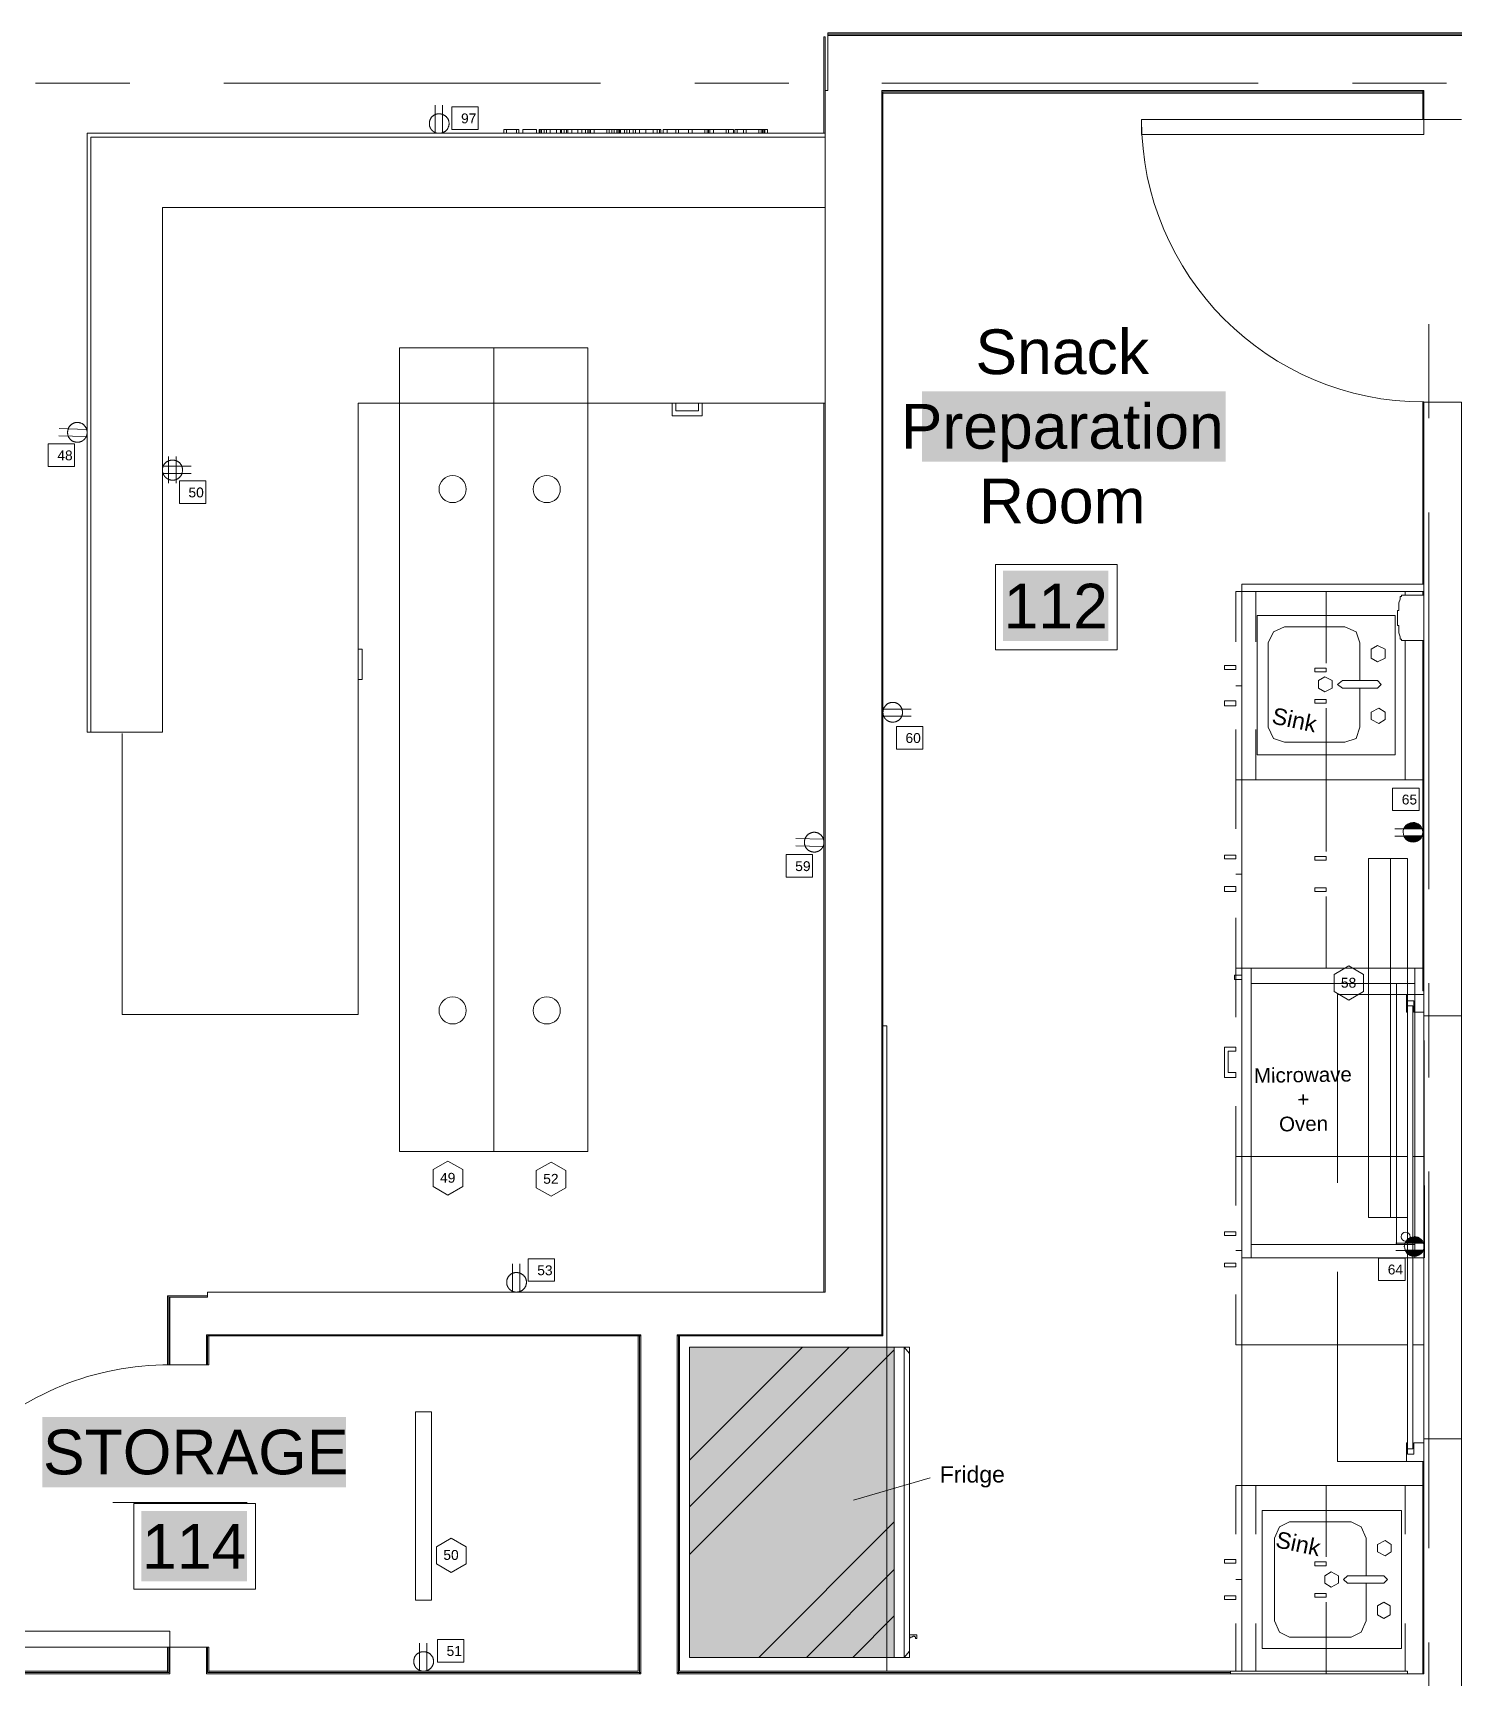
# Model space of a CAD drawing. Header units: inches. Extents: x 0.9 to 36.3, y 0.7 to 23.3.
# Drawn here: x 21.805 to 23.692, y 7.116 to 9.3 of the extents above; entities that cross this region are included whole.
import ezdxf

# ---------------------------------------------------------------- set-up
doc = ezdxf.new("R2010")
doc.units = ezdxf.units.IN
doc.linetypes.add('CENTER', pattern=[50.8, 31.75, -6.35, 6.35, -6.35])
for name, color, linetype, lineweight, true_color in [('Blocks', 7, 'Continuous', 5, 0x9a9c7f), ('Boarder for name', 7, 'Continuous', 5, 0x777777), ('Doors', 7, 'Continuous', 5, 0xf2db9c), ('Lights', 7, 'Continuous', 5, 0xff0a0a), ('Numbering Lights', 1, 'Continuous', 0, 0xff0000), ('PDF_Geometry', 7, 'Continuous', 9, 0x777777)]:
    doc.layers.add(name, color=color, linetype=linetype, lineweight=lineweight, true_color=true_color)
doc.layers.add('Numbering receptecles', color=170, linetype='Continuous', lineweight=0)
doc.layers.add('Receptacles', color=170, linetype='Continuous', lineweight=0)
doc.layers.add('PDF_Solid Fills', color=7, linetype='Continuous', true_color=0xffffff)
doc.layers.add('PDF_Text', color=7, linetype='Continuous')
doc.styles.add('PDF Arial', font='arial.ttf')
doc.styles.get("Standard").update_dxf_attribs({"font": 'arial.ttf'})

msp = doc.modelspace()

# ---------------------------------------------------------------- hatches: boundary and pattern name
at = {"layer": 'Receptacles', "linetype": 'ByBlock', "transparency": 33554559}
for points in [[(23.6299, 8.249), (23.6259, 8.2435), (23.6259, 8.2428), (23.6496, 8.2428), (23.6452, 8.2487), (23.6405, 8.2508), (23.6347, 8.2512)], [(23.6463, 8.229), (23.6496, 8.2337), (23.6259, 8.2337), (23.6259, 8.233), (23.6299, 8.2279), (23.6343, 8.2257), (23.6416, 8.2261)], [(23.6316, 7.6991), (23.6276, 7.6936), (23.6276, 7.6929), (23.6513, 7.6929), (23.6469, 7.6987), (23.6422, 7.7009), (23.6363, 7.7013)], [(23.648, 7.679), (23.6513, 7.6838), (23.6276, 7.6838), (23.6276, 7.683), (23.6316, 7.6779), (23.636, 7.6758), (23.6433, 7.6761)]]:
    msp.add_hatch(color=256, dxfattribs=at).paths.add_polyline_path(points)

# ---------------------------------------------------------------- linework, layer by layer
at = {"layer": 'Blocks', "linetype": 'ByBlock'}
for p, q in [((23.4006, 8.0489), (23.4006, 8.0429)), ((23.4107, 8.0489), (23.4006, 8.0489)), ((23.4107, 8.0429), (23.4006, 8.0429)), ((23.4107, 8.058), (23.4107, 7.6734)), ((23.6524, 8.058), (23.4107, 8.058)), ((23.4228, 8.058), (23.4228, 7.6734)), ((23.6403, 8.0376), (23.4228, 8.0376)), ((23.6161, 8.0376), (23.6161, 7.6912)), ((23.6403, 8.058), (23.6403, 7.6734)), ((23.6524, 7.6734), (23.6524, 8.058)), ((23.4228, 7.6912), (23.6403, 7.6912)), ((23.4107, 7.6734), (23.6524, 7.6734))]:
    msp.add_line(p, q, dxfattribs=at)
at = {"layer": 'Blocks', "linetype": 'CENTER', "ltscale": 0.01}
msp.add_line((22.895, 7.3516), (22.9968, 7.3814), dxfattribs=at)
at = {"layer": 'Blocks', "linetype": 'ByBlock'}
for points in [[(21.9241, 8.3697), (21.9241, 7.9963), (22.2374, 7.9963), (22.2374, 8.808), (22.8574, 8.808), (22.2374, 8.808), (22.2374, 7.9963), (21.9241, 7.9963)], [(23.614, 8.3413), (23.614, 8.5263), (23.4307, 8.5263), (23.4307, 8.3413)], [(23.5907, 8.4863), (23.5824, 8.4813), (23.5824, 8.4697), (23.5907, 8.4647), (23.6007, 8.4697), (23.6007, 8.4813)], [(23.3874, 8.4597), (23.4024, 8.4597), (23.4024, 8.4547), (23.4024, 8.4597), (23.3924, 8.4597), (23.4024, 8.4597), (23.4024, 8.4547), (23.4024, 8.4597), (23.3874, 8.4597), (23.3874, 8.4547), (23.4024, 8.4547), (23.3874, 8.4547)], [(23.3924, 8.4547), (23.4024, 8.4547)], [(23.5224, 8.4513), (23.5074, 8.4513), (23.5074, 8.4563), (23.5224, 8.4563), (23.5074, 8.4563), (23.5074, 8.4513), (23.5224, 8.4513), (23.5124, 8.4513)], [(23.5207, 8.4447), (23.5124, 8.4397), (23.5124, 8.4297), (23.5207, 8.4247), (23.5307, 8.4297), (23.5307, 8.4397)], [(23.5907, 8.4397), (23.5957, 8.4347), (23.5907, 8.4297), (23.544, 8.4297), (23.5374, 8.4347), (23.544, 8.4397)], [(23.3874, 8.413), (23.4024, 8.413), (23.4024, 8.4063), (23.4024, 8.413), (23.3924, 8.413), (23.4024, 8.413), (23.4024, 8.4063), (23.4024, 8.413), (23.3874, 8.413), (23.3874, 8.4063), (23.4024, 8.4063), (23.3874, 8.4063)], [(23.5224, 8.4097), (23.5074, 8.4097), (23.5074, 8.4147), (23.5224, 8.4147), (23.5074, 8.4147), (23.5074, 8.4097), (23.5224, 8.4097), (23.5124, 8.4097)], [(23.5224, 8.4147), (23.5124, 8.4147)], [(23.3924, 8.4063), (23.4024, 8.4063)], [(23.5924, 8.403), (23.5824, 8.398), (23.5824, 8.388), (23.5924, 8.383), (23.6007, 8.388), (23.6007, 8.398)], [(21.9241, 7.9963), (22.2374, 7.9963), (22.2374, 8.008), (22.2374, 7.9963)], [(22.6774, 7.5547), (22.6774, 7.143), (22.9491, 7.143), (22.9491, 7.5547)], [(23.6224, 7.1547), (23.4374, 7.1547), (23.4374, 7.338), (23.6224, 7.338)], [(23.6007, 7.278), (23.5907, 7.283), (23.5907, 7.293), (23.6007, 7.298), (23.609, 7.293), (23.609, 7.283)], [(23.3874, 7.273), (23.4024, 7.273), (23.4024, 7.268), (23.4024, 7.273), (23.3924, 7.273), (23.4024, 7.273), (23.4024, 7.268), (23.4024, 7.273), (23.3874, 7.273), (23.3874, 7.268), (23.4024, 7.268), (23.3874, 7.268)], [(23.3924, 7.268), (23.4024, 7.268)], [(23.5224, 7.2647), (23.5074, 7.2647), (23.5074, 7.2697), (23.5224, 7.2697), (23.5074, 7.2697), (23.5074, 7.2647), (23.5224, 7.2647), (23.5124, 7.2647)], [(23.529, 7.2364), (23.5207, 7.2414), (23.5207, 7.2514), (23.529, 7.2564), (23.539, 7.2514), (23.539, 7.2414)], [(23.599, 7.2414), (23.604, 7.2464), (23.599, 7.2514), (23.5507, 7.2514), (23.5457, 7.2464), (23.5507, 7.2414)], [(23.3874, 7.2247), (23.4024, 7.2247), (23.4024, 7.2197), (23.4024, 7.2247), (23.3924, 7.2247), (23.4024, 7.2247), (23.4024, 7.2197), (23.4024, 7.2247), (23.3874, 7.2247), (23.3874, 7.2197), (23.4024, 7.2197), (23.3874, 7.2197)], [(23.3924, 7.2197), (23.4024, 7.2197)], [(23.5224, 7.223), (23.5074, 7.223), (23.5074, 7.228), (23.5224, 7.228), (23.5074, 7.228), (23.5074, 7.223), (23.5224, 7.223), (23.5124, 7.223)], [(23.5224, 7.228), (23.5124, 7.228)], [(23.599, 7.1947), (23.5907, 7.1997), (23.5907, 7.2114), (23.599, 7.2164), (23.6074, 7.2114), (23.6074, 7.1997)]]:
    msp.add_lwpolyline(points, close=True, dxfattribs=at)
for points in [[(23.5674, 8.4397), (23.5674, 8.4897), (23.5624, 8.5047), (23.5474, 8.5113), (23.4674, 8.5113), (23.4524, 8.5047), (23.4457, 8.4897), (23.4457, 8.378), (23.4524, 8.363), (23.4674, 8.358), (23.5474, 8.358), (23.5624, 8.363), (23.5674, 8.378), (23.5674, 8.4297)], [(23.5224, 8.4513), (23.5224, 8.4563), (23.5224, 8.4513)], [(23.5224, 8.4513), (23.5224, 8.4563), (23.5224, 8.4513)], [(23.5224, 8.4097), (23.5224, 8.4147), (23.5224, 8.4097)], [(23.5224, 8.4097), (23.5224, 8.4147), (23.5224, 8.4097)], [(22.6774, 7.343), (22.8891, 7.5547)], [(22.6774, 7.4047), (22.8274, 7.5547)], [(22.9691, 7.168), (22.9691, 7.143), (22.9491, 7.143), (22.6774, 7.143), (22.6774, 7.5547), (22.9491, 7.5547), (22.9691, 7.5547), (22.9691, 7.173)], [(22.6774, 7.2797), (22.9491, 7.5514)], [(22.9624, 7.143), (22.9491, 7.143), (22.9491, 7.5547), (22.9624, 7.5547), (22.9624, 7.143), (22.9691, 7.1514), (22.9691, 7.5464), (22.9624, 7.5547)], [(22.9691, 7.5347), (22.9691, 7.1647)], [(22.9691, 7.3497), (22.9691, 7.1747), (22.9691, 7.523), (22.9691, 7.1747), (22.9691, 7.523)], [(22.7691, 7.143), (22.9491, 7.323)], [(23.5757, 7.2414), (23.5757, 7.1914), (23.569, 7.1764), (23.5557, 7.1697), (23.474, 7.1697), (23.4607, 7.1764), (23.454, 7.1914), (23.454, 7.3014), (23.4607, 7.3164), (23.474, 7.323), (23.5557, 7.323), (23.569, 7.3164), (23.5757, 7.3014), (23.5757, 7.2514)], [(22.8324, 7.143), (22.9491, 7.2597)], [(23.5224, 7.2647), (23.5224, 7.2697), (23.5224, 7.2647)], [(23.5224, 7.2647), (23.5224, 7.2697), (23.5224, 7.2647)], [(22.8941, 7.143), (22.9491, 7.198)]]:
    msp.add_lwpolyline(points, dxfattribs=at)
msp.add_circle((23.6281, 7.7015), 0.00589, dxfattribs=at)
at = {"layer": 'Blocks', "linetype": 'ByBlock', "transparency": 33554559}
msp.add_solid([(22.6774, 7.143), (22.9491, 7.143), (22.6774, 7.5547), (22.9491, 7.5547)], dxfattribs=at)
at = {"layer": 'Boarder for name', "linetype": 'ByBlock'}
for points in [[(23.0834, 8.5939), (23.245, 8.5939), (23.245, 8.4805), (23.0834, 8.4805)], [(21.9396, 7.3472), (22.1012, 7.3472), (22.1012, 7.2338), (21.9396, 7.2338)]]:
    msp.add_lwpolyline(points, close=True, dxfattribs=at)
at = {"layer": 'Doors', "linetype": 'ByBlock'}
for points in [[(23.2774, 9.1646), (23.2774, 9.1846), (23.6524, 9.1846), (23.6524, 9.1646)], [(21.6125, 7.178), (21.6125, 7.1564), (21.9874, 7.1564), (21.9874, 7.178)]]:
    msp.add_lwpolyline(points, close=True, dxfattribs=at)
for centre, radius, start, end in [((23.6525, 9.1848), 0.3751, 180.0221, 269.9779), ((21.9845, 7.1593), 0.372, 89.546, 180.454)]:
    msp.add_arc(centre, radius, start, end, dxfattribs=at)
at = {"layer": 'Lights', "linetype": 'ByBlock'}
for points in [[(22.4174, 8.8815), (22.4174, 7.8145), (22.2924, 7.8145), (22.2924, 8.8815)], [(22.5424, 8.8815), (22.5424, 7.8145), (22.4174, 7.8145), (22.4174, 8.8815)], [(23.6307, 8.2038), (23.6307, 7.7272), (23.5786, 7.7272), (23.5786, 8.2038)], [(22.3136, 7.4689), (22.3346, 7.4689), (22.3346, 7.2189), (22.3136, 7.2189)]]:
    msp.add_lwpolyline(points, close=True, dxfattribs=at)
msp.add_lwpolyline([(23.6078, 7.7272), (23.6078, 8.2038)], dxfattribs=at)
for centre in [(22.3627, 8.694), (22.4877, 8.694), (22.3627, 8.0019), (22.4877, 8.0019)]:
    msp.add_circle(centre, 0.018, dxfattribs=at)
at = {"layer": 'Numbering Lights', "linetype": 'ByBlock', "ltscale": 0.001}
for points in [[(23.5526, 8.0609), (23.533, 8.0496), (23.533, 8.0269), (23.5526, 8.0156), (23.5723, 8.0269), (23.5723, 8.0496)], [(22.3565, 7.802), (22.3369, 7.7907), (22.3369, 7.768), (22.3565, 7.7566), (22.3762, 7.768), (22.3762, 7.7907)], [(22.4935, 7.8006), (22.4738, 7.7893), (22.4738, 7.7666), (22.4935, 7.7552), (22.5131, 7.7666), (22.5131, 7.7893)], [(22.361, 7.3013), (22.3413, 7.29), (22.3413, 7.2673), (22.361, 7.2559), (22.3806, 7.2673), (22.3806, 7.29)]]:
    msp.add_lwpolyline(points, close=True, dxfattribs=at)
at = {"layer": 'Numbering receptecles', "linetype": 'ByBlock', "ltscale": 0.001}
for points in [[(22.3618, 9.2014), (22.3968, 9.2014), (22.3968, 9.1716), (22.3618, 9.1716)], [(21.8258, 8.754), (21.8608, 8.754), (21.8608, 8.7241), (21.8258, 8.7241)], [(21.9999, 8.7048), (22.0349, 8.7048), (22.0349, 8.6749), (21.9999, 8.6749)], [(22.9519, 8.3788), (22.9869, 8.3788), (22.9869, 8.3489), (22.9519, 8.3489)], [(23.6108, 8.2971), (23.6458, 8.2971), (23.6458, 8.2673), (23.6108, 8.2673)], [(22.8054, 8.2087), (22.8404, 8.2087), (22.8404, 8.1789), (22.8054, 8.1789)], [(22.4629, 7.6722), (22.4979, 7.6722), (22.4979, 7.6423), (22.4629, 7.6423)], [(23.5922, 7.6732), (23.6272, 7.6732), (23.6272, 7.6433), (23.5922, 7.6433)], [(22.3425, 7.1668), (22.3775, 7.1668), (22.3775, 7.1369), (22.3425, 7.1369)]]:
    msp.add_lwpolyline(points, close=True, dxfattribs=at)
at = {"layer": 'PDF_Geometry', "linetype": 'ByBlock'}
for points in [[(24.549, 9.2963), (22.8607, 9.2963), (22.8607, 9.2663), (22.8607, 9.223), (22.8574, 9.223), (22.8574, 7.628), (22.0374, 7.628), (22.0374, 7.6214), (22.0358, 7.6214), (21.9874, 7.6214), (21.9874, 7.5314), (22.0358, 7.5314), (22.0358, 7.5714), (22.6124, 7.5714), (22.6124, 7.1214), (22.0358, 7.1214), (22.0358, 7.1564), (21.9874, 7.1564), (21.9874, 7.1214), (21.4858, 7.1214)], [(22.4308, 9.1663), (21.8824, 9.1663), (21.8774, 9.1663), (21.8774, 9.1646), (21.8774, 9.1613), (21.8774, 8.3713), (21.8824, 8.3713), (21.9241, 8.3713), (21.8991, 8.3713), (21.8824, 8.3713), (21.9774, 8.3713), (21.9774, 9.068), (22.8574, 9.068), (21.9774, 9.068), (21.9774, 8.3713), (21.8824, 8.3713), (21.8824, 9.1613), (21.8824, 8.3713), (21.8774, 8.3713), (21.8774, 9.1663), (22.8574, 9.1663), (22.8574, 9.2946), (22.8557, 9.2946), (22.8557, 9.1663), (22.8557, 9.2946), (22.8557, 9.1663)], [(22.8607, 9.298), (22.8607, 9.2996), (24.549, 9.2996), (24.564, 9.2996), (24.564, 9.298), (24.564, 9.2963), (24.549, 9.2963), (22.8624, 9.2963)], [(22.8607, 9.2963), (22.8607, 9.298), (24.549, 9.298), (22.8624, 9.298)], [(21.8091, 9.233), (21.9341, 9.233)], [(22.0591, 9.233), (22.5591, 9.233)], [(23.6507, 7.403), (23.6507, 7.1214), (22.6607, 7.1214), (22.6607, 7.5714), (22.8574, 7.5714), (22.9324, 7.5714), (22.9324, 9.223), (23.6524, 9.223), (23.6524, 9.1846), (23.7024, 9.1846)], [(23.5907, 8.558), (23.6524, 8.558), (23.6524, 8.568), (23.4107, 8.568), (23.4107, 7.1247), (22.6641, 7.1247), (22.6641, 7.5697), (22.9341, 7.5697), (22.9324, 7.5697), (22.9341, 7.5697), (22.9341, 9.2196), (22.9341, 9.2213), (22.9324, 9.2213), (23.6507, 9.2213), (23.6507, 9.1846), (23.6507, 9.2196), (23.6507, 9.1846)], [(22.6791, 7.5714), (22.9324, 7.5714), (22.9324, 9.223)], [(22.6841, 9.233), (22.8091, 9.233)], [(22.9324, 9.233), (23.4324, 9.233)], [(22.9324, 9.2213), (22.9324, 7.5697), (22.9324, 9.2213)], [(23.6507, 9.2196), (22.9341, 9.2196), (22.9341, 9.2213), (22.9324, 9.2213), (23.6524, 9.2213)], [(23.6524, 9.223), (23.0441, 9.223)], [(23.5574, 9.233), (23.6824, 9.233)], [(23.6507, 9.1846), (23.6507, 9.1846)], [(22.8574, 9.1613), (21.8824, 9.1613), (22.8574, 9.1613)], [(22.4474, 9.1663), (22.4474, 9.1713)], [(22.4558, 9.1663), (22.4508, 9.1663)], [(22.4774, 9.1663), (22.4741, 9.1663)], [(22.4791, 9.1663), (22.4791, 9.1713), (22.4808, 9.1713), (22.4841, 9.1713), (22.4874, 9.1713), (22.4924, 9.1713), (22.5008, 9.1713), (22.4908, 9.1713), (22.4874, 9.1713), (22.4841, 9.1713), (22.4824, 9.1713), (22.4808, 9.1713), (22.4808, 9.1663)], [(22.4841, 9.1663), (22.4841, 9.1713), (22.4858, 9.1713), (22.4874, 9.1713), (22.4924, 9.1713), (22.4974, 9.1713), (22.4924, 9.1713), (22.4874, 9.1713), (22.4841, 9.1713), (22.4824, 9.1713)], [(22.4874, 9.1663), (22.4874, 9.1713)], [(22.4924, 9.1663), (22.4924, 9.1713)], [(22.5108, 9.1663), (22.5108, 9.1713)], [(22.5141, 9.1663), (22.5141, 9.1713)], [(22.5158, 9.1713), (22.5158, 9.1663)], [(22.5208, 9.1663), (22.5208, 9.1713)], [(22.5291, 9.1663), (22.5291, 9.1713)], [(22.5341, 9.1663), (22.5341, 9.1713)], [(22.5391, 9.1663), (22.5391, 9.1713)], [(22.5424, 9.1663), (22.5424, 9.1713)], [(22.5441, 9.1663), (22.5441, 9.1713)], [(22.5457, 9.1713), (22.5457, 9.1663)], [(22.5507, 9.1663), (22.5507, 9.1713)], [(22.5741, 9.1663), (22.5741, 9.1713)], [(22.5807, 9.1713), (22.5807, 9.1663), (22.5807, 9.1713)], [(22.5824, 9.1663), (22.5824, 9.1713)], [(22.5841, 9.1663), (22.5841, 9.1713)], [(22.5857, 9.1663), (22.5857, 9.1713)], [(22.5891, 9.1713), (22.5907, 9.1713), (22.5891, 9.1713)], [(22.5907, 9.1663), (22.5907, 9.1713)], [(22.5941, 9.1663), (22.5941, 9.1713)], [(22.5974, 9.1663), (22.5974, 9.1713)], [(22.6057, 9.1663), (22.6057, 9.1713)], [(22.6107, 9.1663), (22.6107, 9.1713)], [(22.6191, 9.1663), (22.6191, 9.1713)], [(22.6291, 9.1663), (22.6291, 9.1713)], [(22.6341, 9.1663), (22.6341, 9.1713)], [(22.6374, 9.1663), (22.6374, 9.1713)], [(22.6391, 9.1713), (22.6391, 9.1663), (22.6391, 9.1713)], [(22.6424, 9.1663), (22.6391, 9.1663)], [(22.6457, 9.1713), (22.6424, 9.1713), (22.6457, 9.1713)], [(22.6424, 9.1663), (22.6424, 9.1713)], [(22.6424, 9.1663), (22.6424, 9.1713)], [(22.6741, 9.1713), (22.6707, 9.1713), (22.6674, 9.1713), (22.6541, 9.1713), (22.6507, 9.1713), (22.6474, 9.1713), (22.6591, 9.1713), (22.6624, 9.1713), (22.6757, 9.1713), (22.6891, 9.1713), (22.6757, 9.1713), (22.6807, 9.1713), (22.6974, 9.1713), (22.7007, 9.1713), (22.6974, 9.1713), (22.6907, 9.1713), (22.6791, 9.1713), (22.6757, 9.1713), (22.6757, 9.1663), (22.6757, 9.1713)], [(22.6474, 9.1663), (22.6474, 9.1713)], [(22.6591, 9.1663), (22.6591, 9.1713)], [(22.6624, 9.1663), (22.6624, 9.1713)], [(22.6707, 9.1713), (22.6741, 9.1713), (22.6757, 9.1713), (22.6791, 9.1713), (22.6824, 9.1713), (22.6841, 9.1713), (22.6874, 9.1713), (22.6841, 9.1713), (22.6791, 9.1713), (22.6741, 9.1713), (22.6724, 9.1713)], [(22.6807, 9.1663), (22.6807, 9.1713)], [(22.7024, 9.1663), (22.7024, 9.1713)], [(22.7091, 9.1663), (22.7091, 9.1713)], [(22.7374, 9.1663), (22.7357, 9.1663)], [(22.7407, 9.1713), (22.7374, 9.1713), (22.7407, 9.1713)], [(22.7591, 9.1713), (22.7574, 9.1713), (22.7541, 9.1713), (22.7491, 9.1713), (22.7441, 9.1713), (22.7407, 9.1713), (22.7391, 9.1713), (22.7407, 9.1713), (22.7441, 9.1713), (22.7491, 9.1713), (22.7524, 9.1713), (22.7557, 9.1713), (22.7574, 9.1713)], [(22.7657, 9.1713), (22.7691, 9.1713), (22.7707, 9.1713), (22.7741, 9.1713), (22.7757, 9.1713), (22.7774, 9.1713), (22.7807, 9.1713), (22.7791, 9.1713), (22.7741, 9.1713), (22.7691, 9.1713), (22.7674, 9.1713)], [(22.7691, 9.1663), (22.7691, 9.1713)], [(22.7741, 9.1663), (22.7741, 9.1713)], [(22.7757, 9.1663), (22.7757, 9.1713)], [(22.7774, 9.1663), (22.7774, 9.1713)], [(22.7807, 9.1713), (22.7807, 9.1663), (22.8574, 9.1663)], [(23.659, 8.913), (23.659, 8.788)], [(22.8574, 7.6414), (22.8574, 8.808), (22.7574, 8.808), (22.5907, 8.808)], [(22.6541, 8.808), (22.6541, 8.7913), (22.6941, 8.7913), (22.6941, 8.808), (22.6941, 8.7913), (22.6941, 8.808)], [(22.6891, 8.808), (22.6891, 8.798), (22.6891, 8.808), (22.6891, 8.798), (22.6591, 8.798), (22.6891, 8.798), (22.6891, 8.808), (22.6891, 8.798), (22.6591, 8.798), (22.6891, 8.798), (22.6591, 8.798), (22.6891, 8.798), (22.6891, 8.808), (22.6941, 8.808), (22.6941, 8.7913), (22.6541, 8.7913), (22.6541, 8.808), (22.6591, 8.808), (22.6591, 8.798), (22.6591, 8.808), (22.6591, 8.798), (22.6591, 8.808), (22.6591, 8.798), (22.6591, 8.808)], [(22.8557, 7.628), (22.8557, 8.808)], [(23.6507, 8.568), (23.6507, 8.8096), (23.6524, 8.8096), (23.6524, 8.613)], [(23.6507, 8.8096), (23.6507, 8.8096)], [(23.6507, 8.568), (23.6507, 8.8096), (23.6507, 8.568)], [(23.659, 8.663), (23.659, 8.163)], [(23.4107, 8.558), (23.4024, 8.558), (23.4024, 8.4913)], [(23.4107, 8.4913), (23.4107, 8.558), (23.4724, 8.558)], [(23.429, 8.4913), (23.429, 8.558), (23.6274, 8.558), (23.6274, 8.553)], [(23.5224, 8.463), (23.5224, 8.558), (23.6524, 8.558), (23.6524, 8.463)], [(23.6507, 8.553), (23.6507, 8.558), (23.6524, 8.558), (23.6524, 8.028), (23.6507, 8.028), (23.6507, 8.493)], [(22.2374, 8.4413), (22.2424, 8.4413), (22.2424, 8.4813), (22.2374, 8.4813)], [(22.2374, 8.4813), (22.2424, 8.4813)], [(22.2374, 8.4763), (22.2374, 8.448)], [(22.2424, 8.4813), (22.2424, 8.4413)], [(23.6274, 8.493), (23.6274, 8.308), (23.429, 8.308), (23.429, 8.3747)], [(22.2424, 8.4413), (22.2374, 8.4413)], [(23.4024, 8.433), (23.4107, 8.433)], [(23.6524, 8.403), (23.6524, 8.308), (23.5224, 8.308), (23.5224, 8.403)], [(23.4024, 8.3747), (23.4024, 8.308), (23.4107, 8.308), (23.4024, 8.308), (23.4024, 8.243)], [(23.4107, 8.243), (23.4107, 8.308), (23.4707, 8.308), (23.4107, 8.308), (23.4107, 8.3747)], [(23.5224, 8.213), (23.5224, 8.308), (23.6524, 8.308), (23.6524, 8.213)], [(23.5224, 8.2013), (23.5224, 8.2063), (23.5224, 8.2013)], [(23.5224, 8.2013), (23.5224, 8.2063), (23.5224, 8.2013)], [(23.4107, 8.183), (23.4024, 8.183)], [(23.4024, 8.1597), (23.4024, 8.1663), (23.4024, 8.1597)], [(23.4024, 8.1597), (23.4024, 8.1663), (23.4024, 8.1597)], [(23.5224, 8.1597), (23.5224, 8.1647), (23.5224, 8.1597)], [(23.5224, 8.1597), (23.5224, 8.1647), (23.5224, 8.1597)], [(23.6524, 8.153), (23.6524, 8.058), (23.5224, 8.058), (23.5224, 8.153)], [(23.4024, 8.1247), (23.4024, 8.058), (23.4107, 8.058), (23.4024, 8.058), (23.4024, 7.993)], [(23.4107, 7.993), (23.4107, 8.058), (23.4707, 8.058), (23.4107, 8.058), (23.4107, 8.1247)], [(23.6524, 8.0583), (23.6529, 7.6733)], [(23.659, 8.038), (23.659, 7.913)], [(23.5374, 7.773), (23.5374, 7.898), (23.5374, 8.023), (23.6524, 8.023)], [(21.9241, 8.008), (21.9241, 7.9963), (21.9241, 8.008)], [(23.6524, 7.428), (23.6524, 7.9997), (23.6524, 7.808), (23.6374, 7.808), (23.6524, 7.808), (23.6524, 7.743)], [(22.9391, 7.1247), (22.9391, 7.9813), (22.9341, 7.9813)], [(23.4024, 7.953), (23.4024, 7.948), (23.4024, 7.953), (23.3874, 7.953), (23.3874, 7.913), (23.4024, 7.913)], [(23.3874, 7.953), (23.4024, 7.953)], [(23.3874, 7.913), (23.3874, 7.953)], [(23.3924, 7.948), (23.3924, 7.9197), (23.4024, 7.9197)], [(23.3924, 7.9197), (23.3924, 7.948)], [(23.3924, 7.948), (23.3924, 7.9197), (23.4024, 7.9197)], [(23.3924, 7.9197), (23.3924, 7.948)], [(23.4024, 7.913), (23.3874, 7.913)], [(23.4024, 7.9197), (23.4024, 7.913), (23.4024, 7.9197), (23.3924, 7.9197)], [(23.4024, 7.9197), (23.4024, 7.913), (23.4024, 7.9197), (23.3924, 7.9197)], [(23.4024, 7.8747), (23.4024, 7.808), (23.4107, 7.808), (23.4024, 7.808), (23.4024, 7.743)], [(23.4107, 7.743), (23.4107, 7.808), (23.6307, 7.808), (23.4107, 7.808), (23.4107, 7.8747)], [(23.659, 7.788), (23.659, 7.288)], [(23.4107, 7.683), (23.4024, 7.683)], [(23.4024, 7.6614), (23.4024, 7.6664), (23.4024, 7.6614)], [(23.4024, 7.6614), (23.4024, 7.6664), (23.4024, 7.6614)], [(23.5374, 7.6547), (23.5374, 7.528), (23.5374, 7.403), (23.6524, 7.403)], [(21.9874, 7.6214), (21.9874, 7.5314), (21.9858, 7.5314), (21.9858, 7.623), (21.9841, 7.623), (22.0374, 7.623)], [(21.9858, 7.623), (22.0374, 7.623), (21.9858, 7.623)], [(23.4024, 7.6247), (23.4024, 7.558), (23.4107, 7.558)], [(23.6307, 7.558), (23.4107, 7.558), (23.4107, 7.6247)], [(23.6524, 7.6247), (23.6524, 7.558), (23.6374, 7.558)], [(22.6107, 7.1214), (22.6107, 7.5714), (22.6124, 7.5714), (22.0358, 7.5714), (22.0358, 7.5314), (22.0374, 7.5314), (22.0374, 7.5697), (22.0391, 7.5697), (22.0391, 7.5314), (22.0374, 7.5314)], [(22.0358, 7.1564), (22.0374, 7.1564), (22.0391, 7.1564), (22.0391, 7.1247), (22.0391, 7.123), (22.0374, 7.123), (22.6107, 7.123), (22.6107, 7.5697), (22.0374, 7.5697)], [(22.6124, 7.123), (22.0374, 7.123), (22.0391, 7.123), (22.0391, 7.1247), (22.6091, 7.1247), (22.6091, 7.5697), (22.0391, 7.5697), (22.0374, 7.5697), (22.6124, 7.5697)], [(22.0374, 7.5697), (22.0374, 7.5314), (22.0374, 7.5697)], [(22.6124, 7.1214), (22.6124, 7.5714)], [(22.6624, 7.5714), (22.6624, 7.1214), (22.6607, 7.1214), (23.3957, 7.1214)], [(22.6607, 7.1214), (22.6607, 7.5714)], [(22.6607, 7.5697), (22.9324, 7.5697), (22.6624, 7.5697), (22.6624, 7.123), (23.3957, 7.123), (22.6607, 7.123)], [(23.6524, 7.4097), (23.6524, 7.1214), (23.6524, 7.433), (23.7024, 7.433), (23.7024, 7.0964), (23.7024, 7.0597), (23.7024, 7.0164), (23.6524, 7.0164), (23.6524, 7.0597), (23.6524, 7.0714), (22.0358, 7.0714), (22.0358, 6.1931), (23.6524, 6.1931), (23.6524, 6.2247), (23.7024, 6.2247), (23.7024, 6.1931), (23.9507, 6.1931), (23.9507, 6.0998), (20.3292, 6.0998)], [(23.4107, 7.3714), (23.4024, 7.3714), (23.4024, 7.3064)], [(23.4107, 7.3064), (23.4107, 7.3714), (23.4707, 7.3714)], [(23.429, 7.3064), (23.429, 7.3714), (23.6274, 7.3714), (23.6274, 7.3064)], [(23.5224, 7.2764), (23.5224, 7.3714), (23.6524, 7.3714), (23.6524, 7.2764)], [(23.589, 7.3714), (23.6507, 7.3714)], [(22.0899, 7.3488), (21.9116, 7.3488)], [(22.9691, 7.3564), (22.9691, 7.1664)], [(23.4024, 7.2464), (23.4107, 7.2464)], [(23.5224, 7.223), (23.5224, 7.228), (23.5224, 7.223)], [(23.5224, 7.223), (23.5224, 7.228), (23.5224, 7.223)], [(23.6524, 7.2164), (23.6524, 7.1214), (23.5224, 7.1214), (23.5224, 7.2164)], [(23.4024, 7.188), (23.4024, 7.1247)], [(23.4107, 7.1247), (23.4107, 7.188)], [(23.429, 7.1247), (23.429, 7.188)], [(23.6274, 7.188), (23.6274, 7.1247)], [(21.9858, 7.1564), (21.9858, 7.123), (21.9841, 7.123), (21.9841, 7.1247), (21.9841, 7.1564), (21.9858, 7.1564), (21.9874, 7.1564)], [(21.9858, 7.1564), (21.9858, 7.123), (21.9858, 7.1564)], [(22.0374, 7.1564), (22.0374, 7.123), (22.0374, 7.1564)], [(22.0374, 7.123), (22.0374, 7.1564)], [(23.659, 7.163), (23.659, 7.038)], [(21.9874, 7.1214), (21.4858, 7.1214), (21.4858, 7.123), (21.9858, 7.123)], [(22.0358, 7.1214), (22.5891, 7.1214)]]:
    msp.add_lwpolyline(points, dxfattribs=at)
for points in [[(23.6524, 9.1846), (23.6507, 9.1846), (23.6507, 9.223), (23.6524, 9.223)], [(22.4508, 9.1713), (22.4474, 9.1713), (22.4341, 9.1713), (22.4308, 9.1713), (22.4341, 9.1713), (22.4474, 9.1713)], [(22.4308, 9.1713), (22.4308, 9.1663)], [(22.4341, 9.1713), (22.4341, 9.1663)], [(22.4508, 9.1713), (22.4508, 9.1663)], [(22.4741, 9.1713), (22.4558, 9.1713), (22.4724, 9.1713), (22.4574, 9.1713), (22.4724, 9.1713), (22.4558, 9.1713)], [(22.4558, 9.1713), (22.4558, 9.1663)], [(22.4558, 9.1713), (22.4558, 9.1663)], [(22.4741, 9.1713), (22.4741, 9.1663)], [(22.4924, 9.1713), (22.4774, 9.1713), (22.4908, 9.1713), (22.4791, 9.1713), (22.4908, 9.1713), (22.4774, 9.1713)], [(22.4774, 9.1713), (22.4774, 9.1663)], [(22.4774, 9.1713), (22.4774, 9.1663)], [(22.5141, 9.1713), (22.5108, 9.1713), (22.5074, 9.1713), (22.5058, 9.1713), (22.5041, 9.1713), (22.5024, 9.1713), (22.4991, 9.1713), (22.4974, 9.1713), (22.4991, 9.1713), (22.5024, 9.1713), (22.5041, 9.1713), (22.4991, 9.1713), (22.4974, 9.1713), (22.4991, 9.1713), (22.5008, 9.1713), (22.5058, 9.1713)], [(22.5108, 9.1713), (22.5041, 9.1713), (22.5008, 9.1713), (22.5024, 9.1713), (22.5058, 9.1713)], [(22.5008, 9.1713), (22.5008, 9.1663)], [(22.5058, 9.1713), (22.5058, 9.1663)], [(22.5274, 9.1713), (22.5241, 9.1713), (22.5208, 9.1713), (22.5174, 9.1713), (22.5158, 9.1713), (22.5141, 9.1713), (22.5124, 9.1713), (22.5091, 9.1713), (22.5058, 9.1713), (22.5091, 9.1713), (22.5124, 9.1713), (22.5141, 9.1713), (22.5091, 9.1713), (22.5074, 9.1713), (22.5108, 9.1713), (22.5158, 9.1713)], [(22.5074, 9.1713), (22.5074, 9.1663)], [(22.5241, 9.1713), (22.5158, 9.1713), (22.5108, 9.1713), (22.5124, 9.1713), (22.5158, 9.1713)], [(22.5441, 9.1713), (22.5407, 9.1713), (22.5357, 9.1713), (22.5291, 9.1713), (22.5208, 9.1713), (22.5158, 9.1713), (22.5141, 9.1713), (22.5158, 9.1713), (22.5208, 9.1713), (22.5291, 9.1713), (22.5341, 9.1713), (22.5391, 9.1713), (22.5424, 9.1713)], [(22.5258, 9.1713), (22.5241, 9.1713), (22.5174, 9.1713), (22.5324, 9.1713)], [(22.5391, 9.1713), (22.5357, 9.1713), (22.5324, 9.1713), (22.5291, 9.1713), (22.5224, 9.1713), (22.5191, 9.1713), (22.5174, 9.1713), (22.5208, 9.1713), (22.5241, 9.1713), (22.5291, 9.1713), (22.5324, 9.1713), (22.5357, 9.1713)], [(22.5541, 9.1713), (22.5507, 9.1713), (22.5474, 9.1713), (22.5374, 9.1713), (22.5341, 9.1713), (22.5307, 9.1713), (22.5407, 9.1713), (22.5441, 9.1713)], [(22.5524, 9.1713), (22.5491, 9.1713), (22.5391, 9.1713), (22.5357, 9.1713), (22.5391, 9.1713), (22.5491, 9.1713)], [(22.5474, 9.1713), (22.5441, 9.1713), (22.5424, 9.1713), (22.5407, 9.1713), (22.5391, 9.1713)], [(22.5441, 9.1713), (22.5441, 9.1663)], [(22.5707, 9.1713), (22.5674, 9.1713), (22.5607, 9.1713), (22.5491, 9.1713), (22.5441, 9.1713), (22.5591, 9.1713), (22.5457, 9.1713), (22.5507, 9.1713), (22.5674, 9.1713)], [(22.5724, 9.1713), (22.5557, 9.1713), (22.5691, 9.1713), (22.5574, 9.1713), (22.5691, 9.1713), (22.5574, 9.1713)], [(22.5674, 9.1713), (22.5591, 9.1713), (22.5624, 9.1713), (22.5674, 9.1713), (22.5724, 9.1713), (22.5757, 9.1713), (22.5774, 9.1713), (22.5757, 9.1713), (22.5741, 9.1713), (22.5724, 9.1713), (22.5674, 9.1713), (22.5641, 9.1713), (22.5607, 9.1713), (22.5574, 9.1713), (22.5591, 9.1713), (22.5624, 9.1713), (22.5674, 9.1713), (22.5741, 9.1713), (22.5791, 9.1713), (22.5807, 9.1713), (22.5791, 9.1713), (22.5741, 9.1713), (22.5674, 9.1713), (22.5624, 9.1713), (22.5557, 9.1713)], [(22.5674, 9.1713), (22.5674, 9.1663)], [(22.5707, 9.1713), (22.5707, 9.1663)], [(22.5774, 9.1713), (22.5807, 9.1713), (22.5841, 9.1713), (22.5874, 9.1713), (22.5841, 9.1713), (22.5807, 9.1713), (22.5791, 9.1713), (22.5757, 9.1713), (22.5791, 9.1713), (22.5841, 9.1713), (22.5891, 9.1713), (22.5924, 9.1713), (22.5941, 9.1713), (22.5924, 9.1713), (22.5891, 9.1713), (22.5841, 9.1713), (22.5791, 9.1713), (22.5757, 9.1713)], [(22.5807, 9.1713), (22.5824, 9.1713), (22.5841, 9.1713), (22.5857, 9.1713), (22.5907, 9.1713), (22.5941, 9.1713), (22.5974, 9.1713), (22.6024, 9.1713), (22.6007, 9.1713), (22.5974, 9.1713), (22.5891, 9.1713), (22.5824, 9.1713), (22.5791, 9.1713), (22.5774, 9.1713)], [(22.5774, 9.1713), (22.5774, 9.1663)], [(22.6141, 9.1713), (22.5941, 9.1713), (22.6107, 9.1713), (22.5957, 9.1713), (22.6107, 9.1713), (22.5957, 9.1713)], [(22.5974, 9.1713), (22.5974, 9.1663)], [(22.6141, 9.1713), (22.6107, 9.1713), (22.6024, 9.1713), (22.6057, 9.1713), (22.6107, 9.1713), (22.6124, 9.1713), (22.6141, 9.1713), (22.6191, 9.1713), (22.6224, 9.1713)], [(22.6024, 9.1713), (22.6024, 9.1663)], [(22.6224, 9.1713), (22.6174, 9.1713), (22.6057, 9.1713), (22.6107, 9.1713), (22.6157, 9.1713), (22.6191, 9.1713), (22.6224, 9.1713), (22.6291, 9.1713), (22.6341, 9.1713)], [(22.6391, 9.1713), (22.6374, 9.1713), (22.6341, 9.1713), (22.6274, 9.1713), (22.6224, 9.1713), (22.6191, 9.1713), (22.6224, 9.1713), (22.6291, 9.1713), (22.6341, 9.1713), (22.6357, 9.1713), (22.6341, 9.1713), (22.6291, 9.1713), (22.6241, 9.1713), (22.6224, 9.1713), (22.6191, 9.1713), (22.6207, 9.1713), (22.6241, 9.1713), (22.6291, 9.1713), (22.6341, 9.1713), (22.6374, 9.1713), (22.6391, 9.1713), (22.6374, 9.1713), (22.6341, 9.1713), (22.6291, 9.1713), (22.6241, 9.1713), (22.6224, 9.1713), (22.6241, 9.1713), (22.6291, 9.1713), (22.6324, 9.1713), (22.6341, 9.1713), (22.6357, 9.1713)], [(22.6324, 9.1713), (22.6291, 9.1713), (22.6224, 9.1713), (22.6391, 9.1713)], [(22.6391, 9.1713), (22.6391, 9.1663)], [(22.6424, 9.1713), (22.6424, 9.1663)], [(22.6624, 9.1713), (22.6424, 9.1713), (22.6591, 9.1713), (22.6441, 9.1713), (22.6591, 9.1713), (22.6424, 9.1713)], [(22.6424, 9.1713), (22.6424, 9.1663)], [(22.6657, 9.1713), (22.6641, 9.1713), (22.6524, 9.1713), (22.6507, 9.1713), (22.6524, 9.1713), (22.6641, 9.1713)], [(22.6657, 9.1713), (22.6624, 9.1713), (22.6607, 9.1713), (22.6591, 9.1713), (22.6557, 9.1713)], [(22.6874, 9.1713), (22.6841, 9.1713), (22.6707, 9.1713), (22.6674, 9.1713), (22.6707, 9.1713), (22.6841, 9.1713)], [(22.7107, 9.1713), (22.7091, 9.1713), (22.7041, 9.1713), (22.6991, 9.1713), (22.6941, 9.1713), (22.6924, 9.1713), (22.6957, 9.1713), (22.7007, 9.1713), (22.7024, 9.1713), (22.7074, 9.1713)], [(22.7157, 9.1713), (22.7124, 9.1713), (22.7091, 9.1713), (22.6974, 9.1713), (22.6957, 9.1713), (22.6924, 9.1713), (22.7024, 9.1713), (22.7041, 9.1713)], [(22.6974, 9.1713), (22.6974, 9.1663)], [(22.7074, 9.1713), (22.7057, 9.1713), (22.7041, 9.1713), (22.7007, 9.1713), (22.6991, 9.1713)], [(22.7007, 9.1713), (22.7007, 9.1663)], [(22.7291, 9.1713), (22.7257, 9.1713), (22.7207, 9.1713), (22.7091, 9.1713), (22.7041, 9.1713), (22.7174, 9.1713), (22.7041, 9.1713), (22.7091, 9.1713), (22.7257, 9.1713)], [(22.7041, 9.1713), (22.7041, 9.1663)], [(22.7357, 9.1713), (22.7324, 9.1713), (22.7274, 9.1713), (22.7241, 9.1713), (22.7191, 9.1713), (22.7157, 9.1713), (22.7207, 9.1713), (22.7241, 9.1713), (22.7257, 9.1713), (22.7307, 9.1713)], [(22.7357, 9.1713), (22.7324, 9.1713), (22.7257, 9.1713), (22.7224, 9.1713), (22.7191, 9.1713), (22.7174, 9.1713), (22.7191, 9.1713), (22.7224, 9.1713), (22.7274, 9.1713)], [(22.7324, 9.1713), (22.7257, 9.1713), (22.7224, 9.1713), (22.7207, 9.1713), (22.7257, 9.1713)], [(22.7257, 9.1713), (22.7257, 9.1663)], [(22.7291, 9.1713), (22.7291, 9.1663)], [(22.7357, 9.1713), (22.7357, 9.1663)], [(22.7374, 9.1713), (22.7374, 9.1663)], [(22.7641, 9.1713), (22.7607, 9.1713), (22.7574, 9.1713), (22.7457, 9.1713), (22.7424, 9.1713), (22.7391, 9.1713), (22.7507, 9.1713), (22.7524, 9.1713)], [(22.7557, 9.1713), (22.7541, 9.1713), (22.7491, 9.1713), (22.7441, 9.1713), (22.7424, 9.1713), (22.7407, 9.1713), (22.7441, 9.1713), (22.7491, 9.1713), (22.7541, 9.1713)], [(22.7407, 9.1713), (22.7407, 9.1663)], [(22.7557, 9.1713), (22.7524, 9.1713), (22.7491, 9.1713), (22.7474, 9.1713)], [(22.7724, 9.1713), (22.7691, 9.1713), (22.7524, 9.1713), (22.7491, 9.1713), (22.7524, 9.1713), (22.7691, 9.1713)], [(22.7491, 9.1713), (22.7491, 9.1663)], [(22.7524, 9.1713), (22.7524, 9.1663)], [(22.7641, 9.1713), (22.7657, 9.1713), (22.7707, 9.1713), (22.7741, 9.1713), (22.7757, 9.1713), (22.7741, 9.1713), (22.7707, 9.1713), (22.7657, 9.1713), (22.7641, 9.1713), (22.7624, 9.1713), (22.7641, 9.1713), (22.7691, 9.1713), (22.7741, 9.1713), (22.7791, 9.1713), (22.7757, 9.1713), (22.7691, 9.1713), (22.7641, 9.1713), (22.7607, 9.1713)], [(22.7724, 9.1713), (22.7724, 9.1663)], [(22.6541, 8.808), (22.6541, 8.7913), (22.6941, 8.7913), (22.6541, 8.7913), (22.6541, 8.808), (22.6541, 8.7913), (22.6941, 8.7913), (22.6941, 8.808), (22.6941, 8.7913), (22.6541, 8.7913)], [(22.8557, 8.808), (22.8557, 7.628)], [(23.6524, 8.8096), (23.7024, 8.8096), (23.7024, 7.9947), (23.6524, 7.9947)], [(23.6257, 8.493), (23.624, 8.493), (23.6224, 8.493), (23.6224, 8.4947), (23.6207, 8.4947), (23.6207, 8.4963), (23.6207, 8.498), (23.619, 8.503), (23.619, 8.5097), (23.619, 8.5113), (23.619, 8.513), (23.6174, 8.513), (23.6174, 8.533), (23.619, 8.533), (23.619, 8.5363), (23.619, 8.5397), (23.619, 8.543), (23.6207, 8.548), (23.6207, 8.5497), (23.6207, 8.5513), (23.6224, 8.5513), (23.6224, 8.553), (23.624, 8.553), (23.6257, 8.553), (23.6507, 8.553), (23.6524, 8.553), (23.6524, 8.493), (23.6507, 8.493)], [(22.2424, 8.4813), (22.2424, 8.4413), (22.2374, 8.4413), (22.2424, 8.4413), (22.2424, 8.4813), (22.2374, 8.4813)], [(22.2424, 8.4813), (22.2424, 8.4413), (22.2374, 8.4413), (22.2424, 8.4413), (22.2424, 8.4813), (22.2374, 8.4813)], [(23.5224, 8.4563), (23.5124, 8.4563)], [(23.6507, 8.308), (23.589, 8.308)], [(23.3874, 8.208), (23.4024, 8.208), (23.4024, 8.203), (23.4024, 8.208), (23.3924, 8.208), (23.4024, 8.208), (23.4024, 8.203), (23.4024, 8.208), (23.3874, 8.208), (23.3874, 8.203), (23.4024, 8.203), (23.3874, 8.203)], [(23.3924, 8.203), (23.4024, 8.203)], [(23.5224, 8.2013), (23.5074, 8.2013), (23.5074, 8.2063), (23.5224, 8.2063), (23.5074, 8.2063), (23.5074, 8.2013), (23.5224, 8.2013), (23.5124, 8.2013)], [(23.5224, 8.2063), (23.5124, 8.2063)], [(23.4024, 8.1597), (23.3874, 8.1597), (23.3874, 8.1663), (23.4024, 8.1663), (23.3874, 8.1663), (23.3874, 8.1597), (23.4024, 8.1597), (23.3924, 8.1597)], [(23.4024, 8.1663), (23.3924, 8.1663)], [(23.5224, 8.1597), (23.5074, 8.1597), (23.5074, 8.1647), (23.5224, 8.1647), (23.5074, 8.1647), (23.5074, 8.1597), (23.5224, 8.1597), (23.5124, 8.1597)], [(23.5224, 8.1647), (23.5124, 8.1647)], [(23.589, 8.058), (23.6507, 8.058)], [(23.6524, 8.023), (23.629, 8.023), (23.629, 7.9997), (23.6307, 7.9997), (23.6307, 8.0147), (23.639, 8.0147), (23.639, 7.9997), (23.6524, 7.9997)], [(23.6524, 8.023), (23.6524, 8.028)], [(23.6374, 8.008), (23.6307, 8.008), (23.6307, 7.4197), (23.6374, 7.4197)], [(23.7024, 7.433), (23.6524, 7.433), (23.6524, 7.9947), (23.7024, 7.9947)], [(23.3874, 7.913), (23.3874, 7.953), (23.4024, 7.953), (23.4024, 7.948), (23.4024, 7.953), (23.3874, 7.953), (23.3874, 7.913), (23.4024, 7.913)], [(23.3874, 7.913), (23.3874, 7.953), (23.4024, 7.953), (23.4024, 7.948), (23.4024, 7.953), (23.3874, 7.953), (23.3874, 7.913), (23.4024, 7.913)], [(23.4024, 7.948), (23.3924, 7.948)], [(23.3924, 7.9197), (23.3924, 7.948), (23.3924, 7.9197), (23.4024, 7.9197), (23.4024, 7.913), (23.4024, 7.9197)], [(23.4024, 7.948), (23.3924, 7.948)], [(23.4024, 7.948), (23.3924, 7.948)], [(23.3874, 7.708), (23.4024, 7.708), (23.4024, 7.703), (23.4024, 7.708), (23.3924, 7.708), (23.4024, 7.708), (23.4024, 7.703), (23.4024, 7.708), (23.3874, 7.708), (23.3874, 7.703), (23.4024, 7.703), (23.3874, 7.703)], [(23.3924, 7.703), (23.4024, 7.703)], [(23.4024, 7.6614), (23.3874, 7.6614), (23.3874, 7.6664), (23.4024, 7.6664), (23.3874, 7.6664), (23.3874, 7.6614), (23.4024, 7.6614), (23.3924, 7.6614)], [(23.4024, 7.6664), (23.3924, 7.6664)], [(21.9841, 7.623), (21.9858, 7.623), (21.9858, 7.5314), (21.9841, 7.5314)], [(23.629, 7.403), (23.629, 7.428), (23.6307, 7.428), (23.6307, 7.413), (23.639, 7.413), (23.639, 7.428), (23.6524, 7.428), (23.6524, 7.403)], [(23.5224, 7.2697), (23.5124, 7.2697)], [(22.9774, 7.168), (22.9791, 7.168), (22.9791, 7.173), (22.9691, 7.173), (22.9691, 7.168), (22.9707, 7.1697), (22.9724, 7.1697), (22.9741, 7.1714), (22.9757, 7.1714), (22.9774, 7.1697)], [(21.9841, 7.1247), (21.9841, 7.123), (21.9858, 7.123), (21.4858, 7.123), (21.4858, 7.1247)], [(23.3957, 7.1247), (23.6307, 7.1247), (23.6307, 7.1214), (23.3957, 7.1214)], [(23.6307, 7.1214), (23.6507, 7.1214)]]:
    msp.add_lwpolyline(points, close=True, dxfattribs=at)
at = {"layer": 'PDF_Solid Fills', "linetype": 'ByBlock', "transparency": 33554559}
for points in [[(22.9859, 8.7304), (23.3893, 8.7304), (22.9859, 8.8237), (23.3893, 8.8237)], [(23.0934, 8.4922), (23.2334, 8.4922), (23.0934, 8.5855), (23.2334, 8.5855)], [(21.8179, 7.3688), (22.2212, 7.3688), (21.8179, 7.4621), (22.2212, 7.4621)], [(21.9496, 7.2438), (22.0896, 7.2438), (21.9496, 7.3372), (22.0896, 7.3372)]]:
    msp.add_solid(points, dxfattribs=at)
at = {"layer": 'Receptacles', "linetype": 'ByBlock'}
for points in [[(22.3395, 9.2037), (22.3395, 9.1673)], [(22.3492, 9.2037), (22.3492, 9.167)], [(21.8399, 8.7647), (21.8762, 8.7637)], [(21.8402, 8.7743), (21.8768, 8.7733)], [(21.9857, 8.7374), (21.9857, 8.7017)], [(21.9955, 8.7374), (21.9955, 8.7017)], [(22.0154, 8.7246), (21.9782, 8.7246)], [(22.0154, 8.7149), (21.9782, 8.7149)], [(22.9714, 8.402), (22.9348, 8.402)], [(22.9714, 8.3924), (22.9351, 8.3924)], [(23.6135, 8.2428), (23.65, 8.2428)], [(22.8182, 8.2206), (22.8545, 8.2195)], [(22.8185, 8.2302), (22.8551, 8.2291)], [(23.6135, 8.2333), (23.65, 8.2333)], [(23.6152, 7.6929), (23.6516, 7.6929)], [(23.6152, 7.6834), (23.6516, 7.6834)], [(22.4422, 7.6654), (22.4422, 7.6291)], [(22.4519, 7.6654), (22.4519, 7.6288)], [(22.3189, 7.1621), (22.3189, 7.1258)], [(22.3285, 7.1621), (22.3285, 7.1255)]]:
    msp.add_lwpolyline(points, dxfattribs=at)
for points in [[(23.65, 8.2428), (23.6485, 8.2457), (23.6463, 8.2479), (23.6438, 8.2497), (23.6409, 8.2508), (23.6379, 8.2512), (23.6347, 8.2508), (23.6318, 8.2497), (23.6292, 8.2479), (23.6274, 8.2457), (23.6259, 8.2428)], [(23.65, 8.2337), (23.6259, 8.2337), (23.6274, 8.2308), (23.6292, 8.2286), (23.6318, 8.2268), (23.6347, 8.2257), (23.6379, 8.2253), (23.6409, 8.2257), (23.6438, 8.2268), (23.6463, 8.2286), (23.6485, 8.2308)], [(23.6516, 7.6929), (23.6502, 7.6958), (23.648, 7.698), (23.6454, 7.6998), (23.6425, 7.7009), (23.6396, 7.7013), (23.6363, 7.7009), (23.6334, 7.6998), (23.6309, 7.698), (23.629, 7.6958), (23.6276, 7.6929)], [(23.6516, 7.6838), (23.6276, 7.6838), (23.629, 7.6809), (23.6309, 7.6787), (23.6334, 7.6768), (23.6363, 7.6758), (23.6396, 7.6754), (23.6425, 7.6758), (23.6454, 7.6768), (23.648, 7.6787), (23.6502, 7.6809)]]:
    msp.add_lwpolyline(points, close=True, dxfattribs=at)
for centre in [(23.6376, 8.2385), (23.6393, 7.6886)]:
    msp.add_arc(centre, 0.0131, 359.7603, 90.2397, dxfattribs=at)
for points, weights, knots in [([(22.3447, 9.1663), (22.3412, 9.1663), (22.338, 9.1676), (22.3355, 9.1701), (22.3331, 9.1725), (22.3317, 9.1758), (22.3318, 9.1792), (22.3318, 9.1866), (22.3373, 9.1922), (22.3447, 9.1922), (22.3521, 9.1922), (22.358, 9.1866), (22.358, 9.1792), (22.358, 9.1722), (22.3521, 9.1663), (22.3447, 9.1663)], [1, 0.948448710105, 0.948448710105, 1, 0.948448710105, 0.948448710105, 1, 1, 1, 1, 1, 1, 1, 1, 1, 1], [0, 0, 0, 0, 0.79168, 0.79168, 0.79168, 1.583359, 1.583359, 1.583359, 2.583359, 2.583359, 2.583359, 3.583359, 3.583359, 3.583359, 4.583359, 4.583359, 4.583359, 4.583359]), ([(21.8774, 8.7688), (21.8774, 8.7653), (21.8759, 8.7621), (21.8734, 8.7597), (21.8709, 8.7573), (21.8676, 8.7561), (21.8641, 8.7562), (21.8567, 8.7564), (21.8513, 8.7622), (21.8515, 8.7696), (21.8518, 8.777), (21.8575, 8.7827), (21.8649, 8.7825), (21.8719, 8.7823), (21.8777, 8.7762), (21.8774, 8.7688)], [1, 0.948448710105, 0.948448710105, 1, 0.948448710105, 0.948448710105, 1, 1, 1, 1, 1, 1, 1, 1, 1, 1], [0, 0, 0, 0, 0.79168, 0.79168, 0.79168, 1.583359, 1.583359, 1.583359, 2.583359, 2.583359, 2.583359, 3.583359, 3.583359, 3.583359, 4.583359, 4.583359, 4.583359, 4.583359]), ([(21.991, 8.7325), (21.9985, 8.7325), (22.0041, 8.7269), (22.0041, 8.7194), (22.0041, 8.7119), (21.9985, 8.7058), (21.991, 8.7058), (21.9873, 8.7058), (21.984, 8.7072), (21.9814, 8.7098), (21.9788, 8.7124), (21.9774, 8.7157), (21.9774, 8.7194), (21.9774, 8.7269), (21.9834, 8.7325), (21.991, 8.7325)], [1, 1, 1, 1, 1, 1, 1, 0.948717948717, 0.948717948717, 1, 0.948717948717, 0.948717948717, 1, 1, 1, 1], [0, 0, 0, 0, 1, 1, 1, 2, 2, 2, 2.789582, 2.789582, 2.789582, 3.579164, 3.579164, 3.579164, 4.579164, 4.579164, 4.579164, 4.579164]), ([(22.9341, 8.3976), (22.934, 8.3941), (22.9354, 8.3908), (22.9378, 8.3884), (22.9403, 8.3859), (22.9435, 8.3846), (22.947, 8.3846), (22.9544, 8.3846), (22.96, 8.3902), (22.96, 8.3976), (22.96, 8.405), (22.9544, 8.4109), (22.947, 8.4109), (22.94, 8.4109), (22.9341, 8.405), (22.9341, 8.3976)], [1, 0.948448710105, 0.948448710105, 1, 0.948448710105, 0.948448710105, 1, 1, 1, 1, 1, 1, 1, 1, 1, 1], [0, 0, 0, 0, 0.79168, 0.79168, 0.79168, 1.583359, 1.583359, 1.583359, 2.583359, 2.583359, 2.583359, 3.583359, 3.583359, 3.583359, 4.583359, 4.583359, 4.583359, 4.583359]), ([(22.8557, 8.2247), (22.8557, 8.2212), (22.8542, 8.218), (22.8517, 8.2156), (22.8492, 8.2132), (22.8459, 8.212), (22.8424, 8.2121), (22.835, 8.2123), (22.8296, 8.218), (22.8298, 8.2254), (22.8301, 8.2328), (22.8358, 8.2386), (22.8432, 8.2384), (22.8502, 8.2382), (22.8559, 8.2321), (22.8557, 8.2247)], [1, 0.948448710105, 0.948448710105, 1, 0.948448710105, 0.948448710105, 1, 1, 1, 1, 1, 1, 1, 1, 1, 1], [0, 0, 0, 0, 0.79168, 0.79168, 0.79168, 1.583359, 1.583359, 1.583359, 2.583359, 2.583359, 2.583359, 3.583359, 3.583359, 3.583359, 4.583359, 4.583359, 4.583359, 4.583359]), ([(22.4474, 7.628), (22.4439, 7.628), (22.4407, 7.6293), (22.4382, 7.6318), (22.4358, 7.6343), (22.4344, 7.6375), (22.4345, 7.641), (22.4345, 7.6484), (22.44, 7.6539), (22.4474, 7.6539), (22.4548, 7.6539), (22.4607, 7.6484), (22.4607, 7.641), (22.4607, 7.6339), (22.4548, 7.628), (22.4474, 7.628)], [1, 0.948448710105, 0.948448710105, 1, 0.948448710105, 0.948448710105, 1, 1, 1, 1, 1, 1, 1, 1, 1, 1], [0, 0, 0, 0, 0.79168, 0.79168, 0.79168, 1.583359, 1.583359, 1.583359, 2.583359, 2.583359, 2.583359, 3.583359, 3.583359, 3.583359, 4.583359, 4.583359, 4.583359, 4.583359]), ([(22.3241, 7.1247), (22.3206, 7.1247), (22.3174, 7.126), (22.3149, 7.1285), (22.3124, 7.1309), (22.3111, 7.1342), (22.3111, 7.1377), (22.3111, 7.1451), (22.3167, 7.1506), (22.3241, 7.1506), (22.3315, 7.1506), (22.3374, 7.1451), (22.3374, 7.1377), (22.3374, 7.1306), (22.3315, 7.1247), (22.3241, 7.1247)], [1, 0.948448710105, 0.948448710105, 1, 0.948448710105, 0.948448710105, 1, 1, 1, 1, 1, 1, 1, 1, 1, 1], [0, 0, 0, 0, 0.79168, 0.79168, 0.79168, 1.583359, 1.583359, 1.583359, 2.583359, 2.583359, 2.583359, 3.583359, 3.583359, 3.583359, 4.583359, 4.583359, 4.583359, 4.583359])]:
    msp.add_rational_spline(points, weights, degree=3, knots=knots, dxfattribs=at)
for points in [[(23.6246, 8.2382), (23.6247, 8.2455), (23.6303, 8.2512), (23.6376, 8.251)], [(23.6376, 8.2257), (23.6303, 8.2257), (23.6248, 8.2312), (23.6248, 8.2384)], [(23.6507, 8.2384), (23.6507, 8.2312), (23.6449, 8.2257), (23.6376, 8.2257)], [(23.6262, 7.6882), (23.6264, 7.6955), (23.632, 7.7012), (23.6393, 7.7011)], [(23.6393, 7.6758), (23.632, 7.6758), (23.6265, 7.6812), (23.6265, 7.6885)], [(23.6524, 7.6885), (23.6524, 7.6812), (23.6465, 7.6758), (23.6393, 7.6758)]]:
    msp.add_open_spline(points, degree=3, dxfattribs=at)

# ---------------------------------------------------------------- texts
at = {"layer": 'Blocks', "linetype": 'ByBlock'}
for s, rotation, p in [('Sink', 348.0903, (23.4491, 8.3831)), ('Fridge', 0.1616, (23.0095, 7.375)), ('Sink', 348.0903, (23.4541, 7.2895))]:
    msp.add_text(s, height=0.02184, rotation=rotation, dxfattribs=at).set_placement(p)
at = {"layer": 'Blocks', "linetype": 'CENTER', "ltscale": 0.01, "insert": (23.435, 7.9253), "char_height": 0.019474, "attachment_point": 1, "rotation": 0.826}
msp.add_mtext_dynamic_manual_height_columns('\\pxqc;Microwave\\P+\\POven', width=0.112888, gutter_width=0.0974, heights=[0], dxfattribs=at)
at = {"layer": 'Numbering Lights', "linetype": 'ByBlock', "ltscale": 0.001}
for s, p in [('58', (23.5421, 8.0321)), ('49', (22.346, 7.7732)), ('52', (22.483, 7.7718)), ('50', (22.3504, 7.2725))]:
    msp.add_text(s, height=0.01309, dxfattribs=at).set_placement(p)
at = {"layer": 'Numbering receptecles', "linetype": 'ByBlock', "ltscale": 0.001}
for s, p in [('97', (22.3739, 9.1796)), ('48', (21.8379, 8.7322)), ('50', (22.012, 8.683)), ('60', (22.964, 8.357)), ('65', (23.6229, 8.2753)), ('59', (22.8176, 8.1869)), ('53', (22.4751, 7.6504)), ('64', (23.6043, 7.6514)), ('51', (22.3547, 7.145))]:
    msp.add_text(s, height=0.01309, dxfattribs=at).set_placement(p)
at = {"layer": 'PDF_Text', "linetype": 'ByBlock', "insert": (22.9868, 8.7769), "char_height": 0.059386, "width": 0.37064, "attachment_point": 4, "style": 'PDF Arial'}
msp.add_mtext('\\pxqc;Snack^JPreparation^JRoom', dxfattribs=at)
at = {"layer": 'PDF_Text', "linetype": 'ByBlock', "char_height": 0.05939, "attachment_point": 4, "style": 'PDF Arial'}
for s, insert in [('112', (23.0943, 8.5387)), ('STORAGE', (21.8188, 7.4153)), ('114', (21.9504, 7.2903))]:
    msp.add_mtext(s, dxfattribs=dict(at, insert=insert))

doc.saveas('drawing.dxf')
